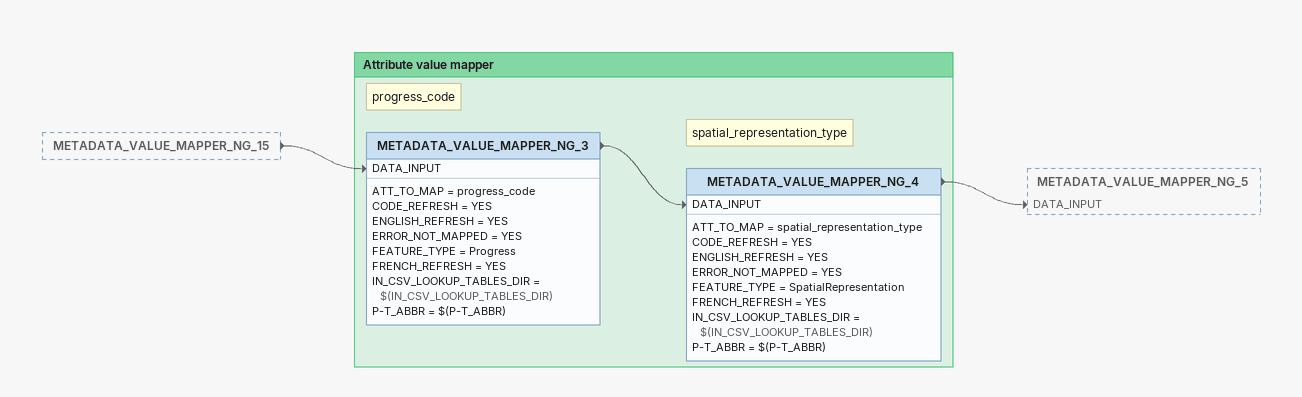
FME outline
METADATA_VALUE_MAPPER_NG_15 [outside]
    -> METADATA_VALUE_MAPPER_NG_3 [DATA_INPUT]

Bookmark: Attribute value mapper
Note: progress_code
METADATA_VALUE_MAPPER_NG_3
    ATT_TO_MAP = progress_code
    CODE_REFRESH = YES
    ENGLISH_REFRESH = YES
    ERROR_NOT_MAPPED = YES
    FEATURE_TYPE = Progress
    FRENCH_REFRESH = YES
    IN_CSV_LOOKUP_TABLES_DIR = $(IN_CSV_LOOKUP_TABLES_DIR)
    P-T_ABBR = $(P-T_ABBR)
    -> METADATA_VALUE_MAPPER_NG_4 [DATA_INPUT]
Note: spatial_representation_type
METADATA_VALUE_MAPPER_NG_4
    ATT_TO_MAP = spatial_representation_type
    CODE_REFRESH = YES
    ENGLISH_REFRESH = YES
    ERROR_NOT_MAPPED = YES
    FEATURE_TYPE = SpatialRepresentation
    FRENCH_REFRESH = YES
    IN_CSV_LOOKUP_TABLES_DIR = $(IN_CSV_LOOKUP_TABLES_DIR)
    P-T_ABBR = $(P-T_ABBR)
    -> METADATA_VALUE_MAPPER_NG_5 [DATA_INPUT]
